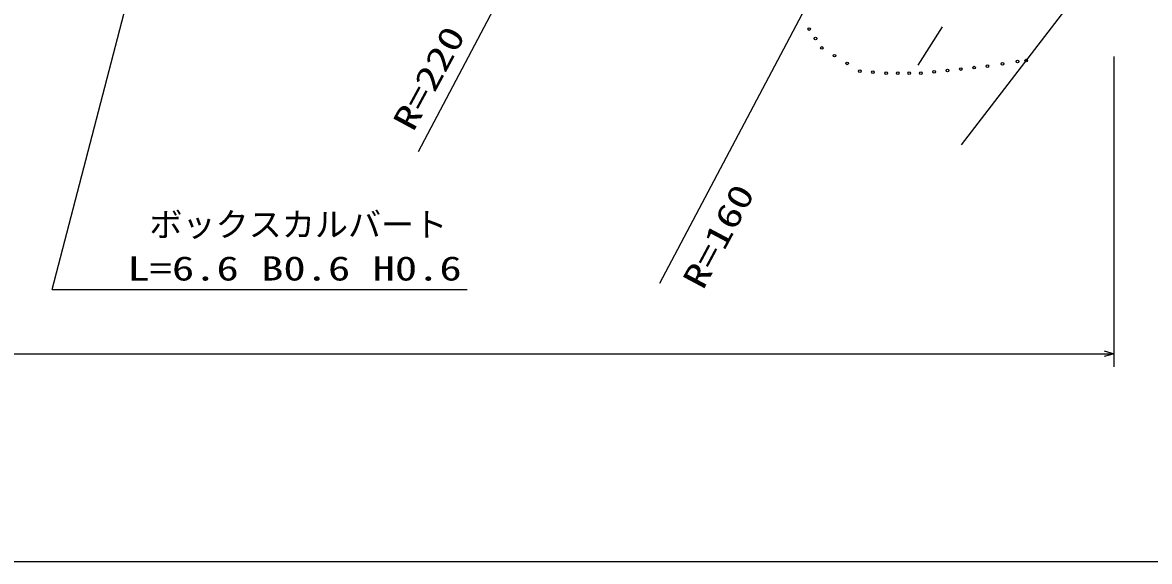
# Model space of a CAD drawing. Units: millimetres, scale not verified. Extents: x 40000 to 680000, y 20000 to 380000.
# Drawn here: x 273232 to 358328, y 205000 to 245738 of the extents above; entities that cross this region are included whole.
import ezdxf
from ezdxf.enums import TextEntityAlignment as Align

# ---------------------------------------------------------------- set-up
doc = ezdxf.new("R2010")
doc.units = ezdxf.units.MM
doc.header["$LTSCALE"] = 1000
doc.layers.add('M-BGD', color=7, linetype='Continuous', lineweight=25)
doc.layers.add('M-TTL-BAND', color=7, linetype='Continuous', lineweight=25)
doc.styles.add('ＭＳ ゴシック', font='')
doc.styles.get('ＭＳ ゴシック').set_extended_font_data('MS Gothic')

# ---------------------------------------------------------------- blocks, each defined once
blk = doc.blocks.new('BUHIN264')
at = {"color": 7, "linetype": 'Continuous', "lineweight": 25}
blk.add_circle((0, 0), 99.5, dxfattribs=at)
blk = doc.blocks.new('BUHIN265')
at = {"color": 7, "linetype": 'Continuous', "lineweight": 25}
blk.add_circle((0, 0), 99.5, dxfattribs=at)
blk = doc.blocks.new('BUHIN266')
at = {"color": 7, "linetype": 'Continuous', "lineweight": 25}
blk.add_circle((0, 0), 99.5, dxfattribs=at)
blk = doc.blocks.new('BUHIN267')
at = {"color": 7, "linetype": 'Continuous', "lineweight": 25}
blk.add_circle((0, 0), 99.5, dxfattribs=at)
blk = doc.blocks.new('BUHIN268')
at = {"color": 7, "linetype": 'Continuous', "lineweight": 25}
blk.add_circle((0, 0), 99.5, dxfattribs=at)
blk = doc.blocks.new('BUHIN269')
at = {"color": 7, "linetype": 'Continuous', "lineweight": 25}
blk.add_circle((0, 0), 99.5, dxfattribs=at)
blk = doc.blocks.new('BUHIN270')
at = {"color": 7, "linetype": 'Continuous', "lineweight": 25}
blk.add_circle((0, 0), 99.5, dxfattribs=at)
blk = doc.blocks.new('BUHIN316')
at = {"color": 7, "linetype": 'Continuous', "lineweight": 25}
blk.add_lwpolyline([(-750, 216), (0, 0), (-750, -214)], dxfattribs=at)

msp = doc.modelspace()

# ---------------------------------------------------------------- linework, layer by layer
at = {"layer": 'M-BGD'}
for p, q in [((275464, 225558), (290918, 285074)), ((303121, 235989), (323780, 275085)), ((342131, 265367), (321339, 226006)), ((357433, 253855), (344113, 236489)), ((342675, 245412), (340838, 242507)), ((355661, 219705), (355661, 243178)), ((275464, 225558), (306815, 225558)), ((74622, 220705), (355661, 220705))]:
    msp.add_line(p, q, dxfattribs=at)
msp.add_circle((349011, 242857), 99.5, dxfattribs=at)
at = {"layer": 'M-TTL-BAND'}
msp.add_line((40000, 205000), (579000, 205000), dxfattribs=at)

# ---------------------------------------------------------------- block references
at = {"layer": 'M-BGD'}
for name, p in [('BUHIN264', (332634, 245246)), ('BUHIN265', (333112, 244530)), ('BUHIN265', (333589, 243814)), ('BUHIN266', (334545, 243231)), ('BUHIN266', (335500, 242649)), ('BUHIN269', (346090, 242431)), ('BUHIN270', (347224, 242611)), ('BUHIN270', (348357, 242790)), ('BUHIN266', (336455, 242066)), ('BUHIN267', (337449, 241987)), ('BUHIN267', (338444, 241908)), ('BUHIN268', (339319, 241909)), ('BUHIN268', (340194, 241909)), ('BUHIN268', (341070, 241910)), ('BUHIN269', (342074, 242014)), ('BUHIN269', (343078, 242118)), ('BUHIN269', (344082, 242222)), ('BUHIN269', (345086, 242327)), ('BUHIN316', (355661, 220705))]:
    msp.add_blockref(name, p, dxfattribs=at)

# ---------------------------------------------------------------- texts
at = {"layer": 'M-BGD', "style": 'ＭＳ ゴシック', "width": 1.35}
for s, rotation, p in [('R=220', 61.6, (303215, 237139)), ('R=160', 61.9, (325102, 225186))]:
    msp.add_text(s, height=1833, rotation=rotation, dxfattribs=at).set_placement(p, align=Align.BOTTOM_LEFT)
at = {"layer": 'M-BGD', "style": 'ＭＳ ゴシック'}
msp.add_text('ボックスカルバート', height=1833, dxfattribs=at).set_placement((282807, 229006), align=Align.BOTTOM_LEFT)
at = {"layer": 'M-BGD', "style": 'ＭＳ ゴシック', "width": 1.35}
msp.add_text('L=6.6 B0.6 H0.6', height=1833, dxfattribs=at).set_placement((281147, 225686), align=Align.BOTTOM_LEFT)

doc.saveas('drawing.dxf')
